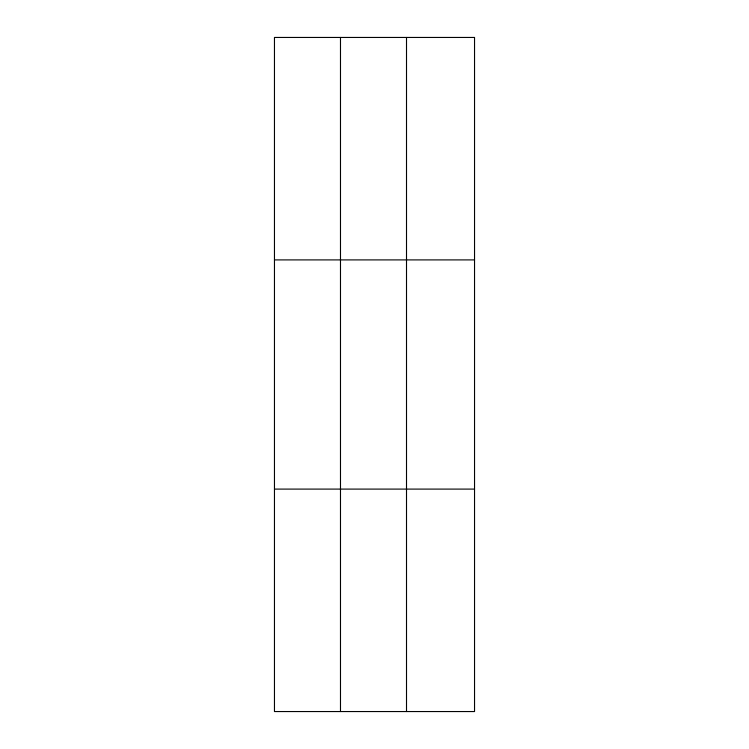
<?xml version="1.0" encoding="UTF-8"?>
<svg xmlns="http://www.w3.org/2000/svg" width="749" height="749" viewBox="0 0 749 749"><rect width="100%" height="100%" fill="white"/><g stroke="black" fill="none" stroke-linecap="round" stroke-linejoin="round"><path stroke-width="1.12" d="M340.486 37.45L340.486 711.55M406.51 37.45L406.51 711.55M274.462 259.903L474.538 259.903M274.462 489.097L474.538 489.097M474.538 37.45L474.538 711.55L274.462 711.55L274.462 37.45L474.538 37.45"/></g></svg>
